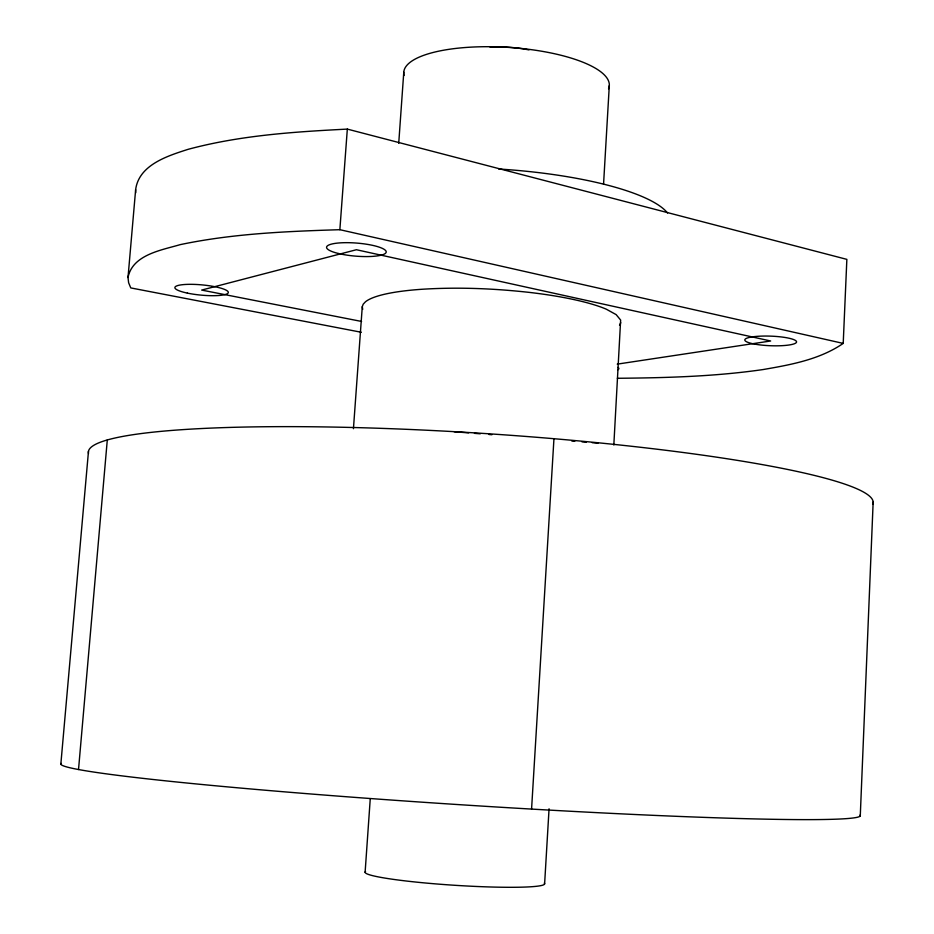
<?xml version="1.0" encoding="UTF-8"?>
<svg xmlns="http://www.w3.org/2000/svg" width="934" height="934" viewBox="0 0 934 934"><rect width="100%" height="100%" fill="white"/><g stroke="black" fill="none" stroke-linecap="round" stroke-linejoin="round"><path stroke-width="1.4" d="M860.272 815.861L873.162 501.932M617.351 378.282C666.024 377.85 714.872 376.554 763.113 369.549C790.713 364.785 819.69 359.567 843.215 343.408L846.858 259.372L347.331 129.102C293.93 131.822 240.003 135.372 188.166 149.312C167.723 155.873 138.897 164.769 135.64 189.66L128.005 277.515L128.623 282.733L130.76 287.917L361.33 332.271M613.825 445.016L620.643 320.07L616.148 314.618L606.318 309.201A124.596 24.062 3.7 0 0 529.671 292.435C493.923 288.454 457.835 286.995 421.911 289.271A136.084 26.152 3.7 0 0 365.439 301.81L363.198 304.204L362.275 306.726L353.437 428.694M544.615 883.879L549.064 808.786M603.551 184.325L609.307 85.566M531.574 809.077L553.955 438.711M398.725 143.311L403.78 72.198M365.112 872.286L370.261 798.687M843.215 343.408L339.859 229.694L347.331 129.102M78.526 769.523L107.293 439.961M60.838 764.152L88.485 451.215M128.005 277.515C132.546 254.643 161.419 250.184 180.169 244.65C232.613 233.593 286.434 231.363 339.859 229.694M619.534 325.219L620.771 322.709M617.246 364.132L770.655 340.992L356.414 249.728L201.662 290.077L361.575 321.448M454.099 431.73L468.634 432.886M474.449 433.341L480.274 433.808M488.996 434.497L491.903 434.73M571.853 441.082L574.76 441.315M582.022 441.887L586.389 442.237M592.203 442.693L598.017 443.16M362.275 306.726L362.719 309.329M135.64 189.66L135.699 192.813M860.062 815.055A400.593 14.897 3.7 0 1 459.82 804.688A400.593 14.897 3.7 0 1 61.142 763.405M88.52 453.469A393.214 43.968 3.7 0 1 483.812 433.458A393.214 43.968 3.7 0 1 872.823 504.232M544.242 883.109A89.933 7.25 3.7 0 1 454.519 885.269A89.933 7.25 3.7 0 1 365.556 871.574M404.083 75.467A102.985 31.604 3.7 0 1 508.715 47.401A102.985 31.604 3.7 0 1 608.559 88.777M490.046 47.132A51.358 16.17 3.7 0 1 528.971 49.911M498.674 169.007A173.327 41.995 3.7 0 1 667.553 213.022M617.946 367.412A23.175 3.946 3.2 0 1 617.654 369.782M187.349 293.101A26.817 5.137 5.3 0 0 228.293 292.599A26.817 5.137 5.3 0 0 189.193 284.333A26.817 5.137 5.3 0 0 187.349 293.101M338.587 253.534A29.911 6.55 4.6 0 0 386.011 252.647A29.911 6.55 4.6 0 0 344.564 242.688A29.911 6.55 4.6 0 0 338.587 253.534M755.419 344.237A25.86 4.787 2.2 0 0 796.398 342.416A25.86 4.787 2.2 0 0 760.311 336.158A25.86 4.787 2.2 0 0 755.419 344.237"/></g></svg>
